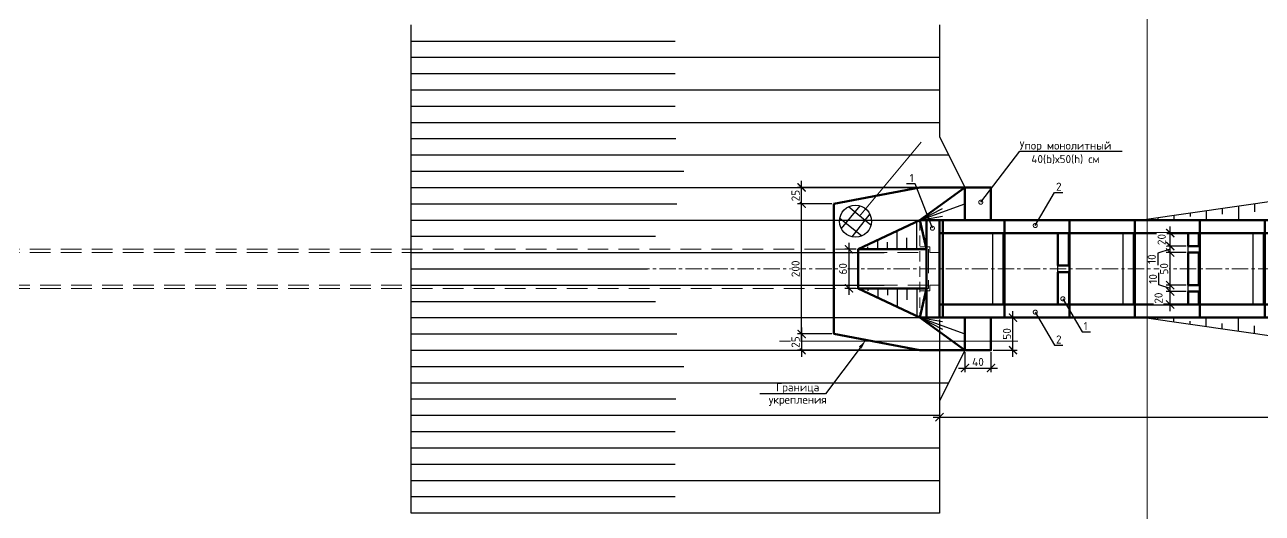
# Model space of a CAD drawing. Header units: millimetres. Extents: x -3202496 to 4385296, y -544754 to -321270.
# Drawn here: x 521429 to 540448, y -415428 to -407922 of the extents above; entities that cross this region are included whole.
import ezdxf
from ezdxf import colors
from ezdxf.entities.mleader import LeaderData, LeaderLine
from ezdxf.math import Vec2, Vec3

# ---------------------------------------------------------------- set-up
doc = ezdxf.new("R2010")
doc.units = ezdxf.units.MM
doc.header["$PDSIZE"] = 1
doc.linetypes.add('CENTER', pattern=[16, 10, -2, 2, -2])
doc.linetypes.add('HIDDEN', pattern=[9.525, 6.35, -3.175])
doc.layers.get('0').update_dxf_attribs({"lineweight": 0})
doc.layers.get('Defpoints').update_dxf_attribs({"color": 3})
for name, color, linetype, lineweight in [('ГП_искусств сооруж-я_второстепенные', 7, 'Continuous', 25), ('ГП_искусств сооруж-я_выноски', 7, 'Continuous', 15), ('ГП_искусств сооруж-я_невидимые', 7, 'HIDDEN', 18), ('ГП_искусств сооруж-я_оси', 7, 'CENTER', 13), ('ГП_искусств сооруж-я_основная конструкция', 7, 'Continuous', 50), ('ГП_искусств сооруж-я_размеры', 7, 'Continuous', 15)]:
    doc.layers.add(name, color=color, linetype=linetype, lineweight=lineweight)
doc.layers.add('ГП_искусств сооруж-я_Откос', color=7, linetype='Continuous')
doc.layers.add('помощь', color=1, linetype='Continuous', lineweight=0, plot=False)
doc.styles.add('ISOCPEUR', font='isocpeur.ttf')
doc.dimstyles.new('SPDS-ISOCUP', dxfattribs={"dimscale": 10, "dimtxt": 2.5, "dimasz": 2.5, "dimexe": 1.25, "dimexo": 0.625, "dimtad": 1, "dimdec": 0, "dimrnd": 0.001, "dimtxsty": 'ISOCPEUR', "dimblk": 'ARCHTICK', "dimcen": 2.5, "dimdle": 2, "dimadec": 0, "dimazin": 2, "dimtfac": 0.75, "dimtdec": 0, "dimtmove": 1, "dimatfit": 3, "dimfxl": 1, "dimtolj": 1, "dimarcsym": 1})

# ---------------------------------------------------------------- blocks, each defined once
blk = doc.blocks.new('111')
at = {"layer": 'ГП_искусств сооруж-я_второстепенные', "ltscale": 50}
for points in [[(820, -550), (820, 550)], [(980, -550), (980, 550)], [(990, -550), (990, 550)], [(1820, -550), (1820, 550)], [(1980, 350), (1980, 550)], [(1990, 350), (1990, 550)], [(2000, -550), (2000, 550)], [(1980, -250), (1980, 250)], [(1990, -250), (1990, 250)], [(1980, -550), (1980, -350)], [(1990, -550), (1990, -350)]]:
    blk.add_lwpolyline(points, dxfattribs=at)
at = {"layer": 'ГП_искусств сооруж-я_основная конструкция', "ltscale": 10}
for points in [[(0, 750), (0, 550), (2000, 550), (2000, 750)], [(1820, 350), (2000, 350), (2000, 550), (1820, 550)], [(1820, -350), (2000, -350), (2000, -550), (1820, -550)], [(0, -750), (0, -550), (2000, -550), (2000, -750)]]:
    blk.add_lwpolyline(points, close=True, dxfattribs=at)
for points in [[(0, -750), (0, 750)], [(1000, 750), (1000, 550)], [(819, 550), (1000, 550), (1000, -550), (819, -550)], [(1000, -750), (1000, -550)]]:
    blk.add_lwpolyline(points, dxfattribs=at)
at = {"layer": 'ГП_искусств сооруж-я_основная конструкция', "ltscale": 50}
blk.add_lwpolyline([(2000, -250), (1820, -250), (1820, 250), (2000, 250)], close=True, dxfattribs=at)
blk = doc.blocks.new('222')
at = {"layer": 'ГП_искусств сооруж-я_второстепенные', "ltscale": 50}
for points in [[(820, -550), (820, 550)], [(980, -550), (980, 550)], [(990, -550), (990, 550)], [(1820, -550), (1820, 550)], [(1980, 50), (1980, 550)], [(1990, 50), (1990, 550)], [(2000, -550), (2000, 550)], [(1980, -50), (1980, -550)], [(1990, -50), (1990, -550)]]:
    blk.add_lwpolyline(points, dxfattribs=at)
at = {"layer": 'ГП_искусств сооруж-я_основная конструкция', "ltscale": 10}
for points in [[(0, 750), (0, 550), (2000, 550), (2000, 750)], [(0, -750), (0, -550), (2000, -550), (2000, -750)]]:
    blk.add_lwpolyline(points, close=True, dxfattribs=at)
for points in [[(0, -750), (0, 750)], [(1000, 750), (1000, 550)], [(819, 550), (1000, 550), (1000, -550), (819, -550)], [(1000, -750), (1000, -550)]]:
    blk.add_lwpolyline(points, dxfattribs=at)
at = {"layer": 'ГП_искусств сооруж-я_основная конструкция', "ltscale": 50}
for points in [[(2000, 50), (1820, 50), (1820, 550), (2000, 550)], [(2000, -50), (1820, -50), (1820, -550), (2000, -550)]]:
    blk.add_lwpolyline(points, close=True, dxfattribs=at)
blk = doc.blocks.new('_DotSmall')
at = {"color": 0, "linetype": 'ByBlock', "lineweight": 80, "const_width": 0.5}
blk.add_lwpolyline([(-0.0625, 0, 1), (0.0625, 0, 1)], format="xyb", close=True, dxfattribs=at)
blk = doc.blocks.new('_ArchTick')
at = {"color": 0, "linetype": 'ByBlock', "lineweight": 30, "const_width": 0.15}
blk.add_lwpolyline([(-0.5, -0.5), (0.5, 0.5)], dxfattribs=at)
blk = doc.blocks.new('*D89')
at = {"layer": 'Defpoints', "color": 0, "ltscale": 10, "transparency": 16777216}
for p in [(535488, -412422), (547488, -412422), (547488, -413953)]:
    blk.add_point(p, dxfattribs=at)
at = {"layer": 'ГП_искусств сооруж-я_размеры', "color": 0, "lineweight": -2, "ltscale": 10, "transparency": 16777216}
for p, q in [((535488, -412453), (535488, -414016)), ((547488, -412453), (547488, -414016)), ((535388, -413953), (547588, -413953))]:
    blk.add_line(p, q, dxfattribs=at)
at = {"layer": 'ГП_искусств сооруж-я_размеры', "color": 0, "lineweight": -2, "ltscale": 10, "transparency": 16777216, "xscale": 125, "yscale": 125, "zscale": 125, "rotation": 180}
blk.add_blockref('_ArchTick', (535488, -413953), dxfattribs=at)
at = {"layer": 'ГП_искусств сооруж-я_размеры', "color": 0, "lineweight": -2, "ltscale": 10, "transparency": 16777216, "xscale": 125, "yscale": 125, "zscale": 125}
blk.add_blockref('_ArchTick', (547488, -413953), dxfattribs=at)
at = {"layer": 'ГП_искусств сооруж-я_размеры', "color": 0, "ltscale": 10, "transparency": 16777216, "insert": (541488, -413859), "char_height": 125, "attachment_point": 5, "style": 'ISOCPEUR', "bg_fill": 3, "box_fill_scale": 1.1, "bg_fill_color": 9, "bg_fill_true_color": 13158600, "bg_fill_transparency": 0}
blk.add_mtext('\\A1;12х100=1200', dxfattribs=at)
blk = doc.blocks.new('*D92')
at = {"layer": 'Defpoints', "color": 0, "ltscale": 10, "transparency": 16777216}
for p in [(533369, -410672), (533863, -410672), (533863, -412672)]:
    blk.add_point(p, dxfattribs=at)
at = {"layer": 'ГП_искусств сооруж-я_размеры', "color": 0, "lineweight": -2, "ltscale": 10, "transparency": 16777216}
for p, q in [((533369, -412772), (533369, -410572)), ((533832, -410672), (533306, -410672)), ((533832, -412672), (533306, -412672))]:
    blk.add_line(p, q, dxfattribs=at)
at = {"layer": 'ГП_искусств сооруж-я_размеры', "color": 0, "lineweight": -2, "ltscale": 10, "transparency": 16777216, "xscale": 125, "yscale": 125, "zscale": 125}
for p, rotation in [((533369, -410672), 90), ((533369, -412672), 270)]:
    blk.add_blockref('_ArchTick', p, dxfattribs=dict(at, rotation=rotation))
at = {"layer": 'ГП_искусств сооруж-я_размеры', "color": 0, "ltscale": 10, "transparency": 16777216, "insert": (533275, -411672), "char_height": 125, "attachment_point": 5, "rotation": 90, "style": 'ISOCPEUR', "bg_fill": 3, "box_fill_scale": 1.1, "bg_fill_color": 9, "bg_fill_true_color": 13158600, "bg_fill_transparency": 0}
blk.add_mtext('\\A1;200', dxfattribs=at)
blk = doc.blocks.new('*D98')
at = {"layer": 'Defpoints', "color": 0, "ltscale": 10, "transparency": 16777216}
for p in [(539033, -412022), (539308, -412022), (539308, -412222)]:
    blk.add_point(p, dxfattribs=at)
at = {"layer": 'ГП_искусств сооруж-я_размеры', "color": 0, "lineweight": -2, "ltscale": 10, "transparency": 16777216}
for p, q in [((539033, -412322), (539033, -411922)), ((539277, -412022), (538971, -412022)), ((539277, -412222), (538971, -412222))]:
    blk.add_line(p, q, dxfattribs=at)
at = {"layer": 'ГП_искусств сооруж-я_размеры', "color": 0, "ltscale": 10, "transparency": 16777216, "insert": (538854, -412122), "char_height": 125, "attachment_point": 5, "rotation": 90, "style": 'ISOCPEUR', "bg_fill": 3, "box_fill_scale": 1.1, "bg_fill_color": 9, "bg_fill_true_color": 13158600, "bg_fill_transparency": 0}
blk.add_mtext('\\A1;20', dxfattribs=at)
at = {"layer": 'ГП_искусств сооруж-я_размеры', "color": 0, "lineweight": -2, "ltscale": 10, "transparency": 16777216, "xscale": 125, "yscale": 125, "zscale": 125}
for p, rotation in [((539033, -412022), 90), ((539033, -412222), 270)]:
    blk.add_blockref('_ArchTick', p, dxfattribs=dict(at, rotation=rotation))
blk = doc.blocks.new('*D99')
at = {"layer": 'Defpoints', "color": 0, "ltscale": 10, "transparency": 16777216}
for p in [(539033, -411922), (539308, -411922), (539308, -412022)]:
    blk.add_point(p, dxfattribs=at)
at = {"layer": 'ГП_искусств сооруж-я_размеры', "color": 0, "lineweight": -2, "ltscale": 10, "transparency": 16777216}
for p, q in [((538861, -411920), (538861, -411733)), ((539033, -411972), (538861, -411920)), ((539277, -411922), (538971, -411922)), ((539033, -412122), (539033, -411822)), ((539277, -412022), (538971, -412022))]:
    blk.add_line(p, q, dxfattribs=at)
at = {"layer": 'ГП_искусств сооруж-я_размеры', "color": 0, "lineweight": -2, "ltscale": 10, "transparency": 16777216, "xscale": 125, "yscale": 125, "zscale": 125}
for p, rotation in [((539033, -411922), 90), ((539033, -412022), 270)]:
    blk.add_blockref('_ArchTick', p, dxfattribs=dict(at, rotation=rotation))
at = {"layer": 'ГП_искусств сооруж-я_размеры', "color": 0, "ltscale": 10, "transparency": 16777216, "insert": (538768, -411827), "char_height": 125, "attachment_point": 5, "rotation": 90, "style": 'ISOCPEUR', "bg_fill": 3, "box_fill_scale": 1.1, "bg_fill_color": 9, "bg_fill_true_color": 13158600, "bg_fill_transparency": 0}
blk.add_mtext('\\A1;10', dxfattribs=at)
blk = doc.blocks.new('*D100')
at = {"layer": 'Defpoints', "color": 0, "ltscale": 10, "transparency": 16777216}
for p in [(539033, -411422), (539308, -411422), (539308, -411922)]:
    blk.add_point(p, dxfattribs=at)
at = {"layer": 'ГП_искусств сооруж-я_размеры', "color": 0, "lineweight": -2, "ltscale": 10, "transparency": 16777216}
for p, q in [((539033, -412022), (539033, -411322)), ((539277, -411422), (538971, -411422)), ((539277, -411922), (538971, -411922))]:
    blk.add_line(p, q, dxfattribs=at)
at = {"layer": 'ГП_искусств сооруж-я_размеры', "color": 0, "lineweight": -2, "ltscale": 10, "transparency": 16777216, "xscale": 125, "yscale": 125, "zscale": 125}
for p, rotation in [((539033, -411422), 90), ((539033, -411922), 270)]:
    blk.add_blockref('_ArchTick', p, dxfattribs=dict(at, rotation=rotation))
at = {"layer": 'ГП_искусств сооруж-я_размеры', "color": 0, "ltscale": 10, "transparency": 16777216, "insert": (538940, -411672), "char_height": 125, "attachment_point": 5, "rotation": 90, "style": 'ISOCPEUR', "bg_fill": 3, "box_fill_scale": 1.1, "bg_fill_color": 9, "bg_fill_true_color": 13158600, "bg_fill_transparency": 0}
blk.add_mtext('\\A1;50', dxfattribs=at)
blk = doc.blocks.new('*D101')
at = {"layer": 'Defpoints', "color": 0, "ltscale": 10, "transparency": 16777216}
for p in [(539033, -411322), (539308, -411322), (539308, -411422)]:
    blk.add_point(p, dxfattribs=at)
at = {"layer": 'ГП_искусств сооруж-я_размеры', "color": 0, "lineweight": -2, "ltscale": 10, "transparency": 16777216}
for p, q in [((539033, -411372), (538844, -411429)), ((539277, -411322), (538971, -411322)), ((539033, -411522), (539033, -411222)), ((538844, -411429), (538844, -411616)), ((539277, -411422), (538971, -411422))]:
    blk.add_line(p, q, dxfattribs=at)
at = {"layer": 'ГП_искусств сооруж-я_размеры', "color": 0, "lineweight": -2, "ltscale": 10, "transparency": 16777216, "xscale": 125, "yscale": 125, "zscale": 125}
for p, rotation in [((539033, -411322), 90), ((539033, -411422), 270)]:
    blk.add_blockref('_ArchTick', p, dxfattribs=dict(at, rotation=rotation))
at = {"layer": 'ГП_искусств сооруж-я_размеры', "color": 0, "ltscale": 10, "transparency": 16777216, "insert": (538750, -411523), "char_height": 125, "attachment_point": 5, "rotation": 90, "style": 'ISOCPEUR', "bg_fill": 3, "box_fill_scale": 1.1, "bg_fill_color": 9, "bg_fill_true_color": 13158600, "bg_fill_transparency": 0}
blk.add_mtext('\\A1;10', dxfattribs=at)
blk = doc.blocks.new('*D102')
at = {"layer": 'Defpoints', "color": 0, "ltscale": 10, "transparency": 16777216}
for p in [(539308, -411122), (539308, -411322)]:
    blk.add_point(p, dxfattribs=at)
at = {"layer": 'ГП_искусств сооруж-я_размеры', "color": 0, "lineweight": -2, "ltscale": 10, "transparency": 16777216}
for p, q in [((539277, -411122), (538971, -411122)), ((539033, -411422), (539033, -411022)), ((539277, -411322), (538971, -411322))]:
    blk.add_line(p, q, dxfattribs=at)
at = {"layer": 'ГП_искусств сооруж-я_размеры', "color": 0, "ltscale": 10, "transparency": 16777216, "insert": (538902, -411222), "char_height": 125, "attachment_point": 5, "rotation": 90, "style": 'ISOCPEUR', "bg_fill": 3, "box_fill_scale": 1.1, "bg_fill_color": 9, "bg_fill_true_color": 13158600, "bg_fill_transparency": 0}
blk.add_mtext('\\A1;20', dxfattribs=at)
at = {"layer": 'Defpoints', "color": 0, "ltscale": 10, "transparency": 16777216}
blk.add_point((539033, -411122), dxfattribs=at)
at = {"layer": 'ГП_искусств сооруж-я_размеры', "color": 0, "lineweight": -2, "ltscale": 10, "transparency": 16777216, "xscale": 125, "yscale": 125, "zscale": 125}
for p, rotation in [((539033, -411122), 90), ((539033, -411322), 270)]:
    blk.add_blockref('_ArchTick', p, dxfattribs=dict(at, rotation=rotation))
blk = doc.blocks.new('*D117')
at = {"layer": 'Defpoints', "color": 0, "ltscale": 10, "transparency": 16777216}
for p in [(534097, -411372), (534238, -411372), (534238, -411972)]:
    blk.add_point(p, dxfattribs=at)
at = {"layer": 'ГП_искусств сооруж-я_размеры', "color": 0, "lineweight": -2, "ltscale": 10, "transparency": 16777216}
for p, q in [((534207, -411372), (534034, -411372)), ((534097, -412072), (534097, -411272)), ((534207, -411972), (534034, -411972))]:
    blk.add_line(p, q, dxfattribs=at)
at = {"layer": 'ГП_искусств сооруж-я_размеры', "color": 0, "lineweight": -2, "ltscale": 10, "transparency": 16777216, "xscale": 125, "yscale": 125, "zscale": 125}
for p, rotation in [((534097, -411372), 90), ((534097, -411972), 270)]:
    blk.add_blockref('_ArchTick', p, dxfattribs=dict(at, rotation=rotation))
at = {"layer": 'ГП_искусств сооруж-я_размеры', "color": 0, "ltscale": 10, "transparency": 16777216, "insert": (534003, -411672), "char_height": 125, "attachment_point": 5, "rotation": 90, "style": 'ISOCPEUR', "bg_fill": 3, "box_fill_scale": 1.1, "bg_fill_color": 9, "bg_fill_true_color": 13158600, "bg_fill_transparency": 0}
blk.add_mtext('\\A1;60', dxfattribs=at)
blk = doc.blocks.new('*U123', base_point=(538596, -410922))
at = {"layer": 'ГП_искусств сооруж-я_Откос', "color": 0, "linetype": 'ByBlock', "lineweight": -2}
for p, q in [((539586, -410780), (539586, -410922)), ((539833, -410744), (539833, -410833)), ((540081, -410709), (540081, -410922)), ((540328, -410673), (540328, -410797)), ((538596, -410922), (538596, -410922)), ((538844, -410886), (538844, -410904)), ((539091, -410851), (539091, -410922)), ((539338, -410815), (539338, -410869))]:
    blk.add_line(p, q, dxfattribs=at)
blk = doc.blocks.new('*D124')
at = {"layer": 'Defpoints', "color": 0, "ltscale": 10, "transparency": 16777216}
for p in [(535879, -412922), (536279, -412922), (536279, -413197)]:
    blk.add_point(p, dxfattribs=at)
at = {"layer": 'ГП_искусств сооруж-я_размеры', "color": 0, "lineweight": -2, "ltscale": 10, "transparency": 16777216}
for p, q in [((535879, -412953), (535879, -413259)), ((536279, -412953), (536279, -413259)), ((535779, -413197), (536379, -413197))]:
    blk.add_line(p, q, dxfattribs=at)
at = {"layer": 'ГП_искусств сооруж-я_размеры', "color": 0, "lineweight": -2, "ltscale": 10, "transparency": 16777216, "xscale": 125, "yscale": 125, "zscale": 125, "rotation": 180}
blk.add_blockref('_ArchTick', (535879, -413197), dxfattribs=at)
at = {"layer": 'ГП_искусств сооруж-я_размеры', "color": 0, "lineweight": -2, "ltscale": 10, "transparency": 16777216, "xscale": 125, "yscale": 125, "zscale": 125}
blk.add_blockref('_ArchTick', (536279, -413197), dxfattribs=at)
at = {"layer": 'ГП_искусств сооруж-я_размеры', "color": 0, "ltscale": 10, "transparency": 16777216, "insert": (536079, -413103), "char_height": 125, "attachment_point": 5, "style": 'ISOCPEUR', "bg_fill": 3, "box_fill_scale": 1.1, "bg_fill_color": 9, "bg_fill_true_color": 13158600, "bg_fill_transparency": 0}
blk.add_mtext('\\A1;40', dxfattribs=at)
blk = doc.blocks.new('*D125')
at = {"layer": 'Defpoints', "color": 0, "ltscale": 10, "transparency": 16777216}
for p in [(536279, -412422), (536617, -412422), (536279, -412922)]:
    blk.add_point(p, dxfattribs=at)
at = {"layer": 'ГП_искусств сооруж-я_размеры', "color": 0, "lineweight": -2, "ltscale": 10, "transparency": 16777216}
for p, q in [((536617, -413022), (536617, -412322)), ((536310, -412422), (536680, -412422)), ((536310, -412922), (536680, -412922))]:
    blk.add_line(p, q, dxfattribs=at)
at = {"layer": 'ГП_искусств сооруж-я_размеры', "color": 0, "lineweight": -2, "ltscale": 10, "transparency": 16777216, "xscale": 125, "yscale": 125, "zscale": 125}
for p, rotation in [((536617, -412422), 90), ((536617, -412922), 270)]:
    blk.add_blockref('_ArchTick', p, dxfattribs=dict(at, rotation=rotation))
at = {"layer": 'ГП_искусств сооруж-я_размеры', "color": 0, "ltscale": 10, "transparency": 16777216, "insert": (536524, -412672), "char_height": 125, "attachment_point": 5, "rotation": 90, "style": 'ISOCPEUR', "bg_fill": 3, "box_fill_scale": 1.1, "bg_fill_color": 9, "bg_fill_true_color": 13158600, "bg_fill_transparency": 0}
blk.add_mtext('\\A1;50', dxfattribs=at)
blk = doc.blocks.new('*U126', base_point=(527362, -415422))
at = {"layer": 'ГП_искусств сооруж-я_Откос', "color": 0, "linetype": 'ByBlock', "lineweight": -2}
for p, q in [((527362, -408172), (531425, -408172)), ((527362, -408422), (535488, -408422)), ((527362, -408672), (531425, -408672)), ((527362, -408922), (535488, -408922)), ((527362, -409172), (531425, -409172)), ((527362, -409422), (535488, -409422)), ((527362, -409672), (531433, -409672)), ((527362, -409922), (535629, -409922)), ((527362, -410172), (531558, -410172)), ((527362, -410422), (535879, -410422)), ((527362, -410672), (531448, -410672)), ((527362, -410922), (535188, -410922)), ((527362, -411172), (531122, -411172)), ((527362, -411422), (534638, -411422)), ((527362, -411672), (531000, -411672)), ((527362, -411922), (534638, -411922)), ((527362, -412172), (531122, -412172)), ((527362, -412422), (535188, -412422)), ((527362, -412672), (531448, -412672)), ((527362, -412922), (535879, -412922)), ((527362, -413172), (531558, -413172)), ((527362, -413422), (535629, -413422)), ((527362, -413672), (531433, -413672)), ((527362, -413922), (535488, -413922)), ((527362, -414172), (531425, -414172)), ((527362, -414422), (535488, -414422)), ((527362, -414672), (531425, -414672)), ((527362, -414922), (535488, -414922)), ((527362, -415172), (531425, -415172)), ((527362, -415422), (535488, -415422))]:
    blk.add_line(p, q, dxfattribs=at)
blk = doc.blocks.new('*U127', base_point=(534238, -411972))
at = {"layer": 'ГП_искусств сооруж-я_Откос', "color": 0, "linetype": 'ByBlock', "lineweight": -2}
for p, q in [((534238, -411972), (534238, -411972)), ((534388, -411972), (534388, -412008)), ((534538, -411972), (534538, -412114)), ((534688, -411972), (534688, -412079)), ((534838, -411972), (534838, -412256)), ((534988, -411972), (534988, -412150)), ((535138, -411972), (535138, -412398))]:
    blk.add_line(p, q, dxfattribs=at)
blk = doc.blocks.new('*D130')
at = {"layer": 'Defpoints', "color": 0, "ltscale": 10, "transparency": 16777216}
for p in [(533863, -412672), (535188, -412922)]:
    blk.add_point(p, dxfattribs=at)
at = {"layer": 'ГП_искусств сооруж-я_размеры', "color": 0, "lineweight": -2, "ltscale": 10, "transparency": 16777216}
for p, q in [((533832, -412672), (533306, -412672)), ((533369, -412572), (533369, -413022)), ((535157, -412922), (533306, -412922))]:
    blk.add_line(p, q, dxfattribs=at)
at = {"layer": 'ГП_искусств сооруж-я_размеры', "color": 0, "lineweight": -2, "ltscale": 10, "transparency": 16777216, "xscale": 125, "yscale": 125, "zscale": 125}
for p, rotation in [((533369, -412672), 90), ((533369, -412922), 270)]:
    blk.add_blockref('_ArchTick', p, dxfattribs=dict(at, rotation=rotation))
at = {"layer": 'ГП_искусств сооруж-я_размеры', "color": 0, "ltscale": 10, "transparency": 16777216, "insert": (533275, -412797), "char_height": 125, "attachment_point": 5, "rotation": 90, "style": 'ISOCPEUR', "bg_fill": 3, "box_fill_scale": 1.1, "bg_fill_color": 9, "bg_fill_true_color": 13158600, "bg_fill_transparency": 0}
blk.add_mtext('\\A1;25', dxfattribs=at)
at = {"layer": 'Defpoints', "color": 0, "ltscale": 10, "transparency": 16777216}
blk.add_point((533369, -412922), dxfattribs=at)
blk = doc.blocks.new('*D131')
at = {"layer": 'Defpoints', "color": 0, "ltscale": 10, "transparency": 16777216}
for p in [(535188, -410422), (533863, -410672)]:
    blk.add_point(p, dxfattribs=at)
at = {"layer": 'ГП_искусств сооруж-я_размеры', "color": 0, "lineweight": -2, "ltscale": 10, "transparency": 16777216}
for p, q in [((535157, -410422), (533306, -410422)), ((533369, -410772), (533369, -410322)), ((533832, -410672), (533306, -410672))]:
    blk.add_line(p, q, dxfattribs=at)
at = {"layer": 'ГП_искусств сооруж-я_размеры', "color": 0, "lineweight": -2, "ltscale": 10, "transparency": 16777216, "xscale": 125, "yscale": 125, "zscale": 125}
for p, rotation in [((533369, -410422), 90), ((533369, -410672), 270)]:
    blk.add_blockref('_ArchTick', p, dxfattribs=dict(at, rotation=rotation))
at = {"layer": 'ГП_искусств сооруж-я_размеры', "color": 0, "ltscale": 10, "transparency": 16777216, "insert": (533275, -410547), "char_height": 125, "attachment_point": 5, "rotation": 90, "style": 'ISOCPEUR', "bg_fill": 3, "box_fill_scale": 1.1, "bg_fill_color": 9, "bg_fill_true_color": 13158600, "bg_fill_transparency": 0}
blk.add_mtext('\\A1;25', dxfattribs=at)
at = {"layer": 'Defpoints', "color": 0, "ltscale": 10, "transparency": 16777216}
blk.add_point((533369, -410422), dxfattribs=at)

msp = doc.modelspace()

# ---------------------------------------------------------------- linework, layer by layer
at = {"layer": 'ГП_искусств сооруж-я_второстепенные', "ltscale": 10}
for points in [[(527362.3, -407921.99), (527362.3, -415421.99)], [(559831.82, -410921.99), (547887.99, -409585.99), (538596.07, -410921.99)], [(559831.82, -410921.99), (535487.99, -410921.99)], [(559831.82, -412421.99), (535487.99, -412421.99)], [(559831.82, -412421.99), (547887.99, -413757.99), (538596.07, -412421.99)]]:
    msp.add_lwpolyline(points, dxfattribs=at)
at = {"layer": 'ГП_искусств сооруж-я_второстепенные', "ltscale": 50}
for points in [[(535187.99, -410921.99), (535287.99, -411371.99)], [(535187.99, -412421.99), (534237.99, -411971.99)]]:
    msp.add_lwpolyline(points, dxfattribs=at)
at = {"layer": 'ГП_искусств сооруж-я_выноски'}
msp.add_lwpolyline([(534260.67, -410862.23), (535204.74, -409726.29)], dxfattribs=at)
at = {"layer": 'ГП_искусств сооруж-я_невидимые', "ltscale": 25}
msp.add_lwpolyline([(535487.99, -410921.99), (535187.99, -410921.99), (535187.99, -412421.99), (535487.99, -412421.99)], close=True, dxfattribs=at)
at = {"layer": 'ГП_искусств сооруж-я_невидимые', "ltscale": 50}
for points in [[(513887.93, -411371.99), (535318.17, -411371.99), (535318.17, -411971.99), (513887.93, -411971.99)], [(513887.93, -411421.99), (535318.17, -411421.99), (535318.17, -411921.99), (513887.93, -411921.99)]]:
    msp.add_lwpolyline(points, close=True, dxfattribs=at)
at = {"layer": 'ГП_искусств сооруж-я_невидимые', "ltscale": 25}
for points in [[(535187.99, -411331.99), (535337.99, -411331.99), (535337.99, -411421.99), (535537.99, -411421.99)], [(535187.99, -412011.99), (535337.99, -412011.99), (535337.99, -411921.99), (535537.99, -411921.99)]]:
    msp.add_lwpolyline(points, dxfattribs=at)
at = {"layer": 'ГП_искусств сооруж-я_оси', "ltscale": 25}
msp.add_lwpolyline([(527582.99, -411671.99), (559831.82, -411671.99)], dxfattribs=at)
at = {"layer": 'ГП_искусств сооруж-я_основная конструкция', "ltscale": 50}
for points in [[(535187.99, -410421.99), (536157.39, -410421.99)], [(535187.99, -410921.99), (535878.74, -410421.99)], [(533862.99, -412671.99), (533862.99, -410671.99)], [(535287.99, -411371.99), (535187.99, -410921.99), (534237.99, -411371.99)], [(535187.99, -410921.99), (535537.99, -410921.99), (535537.99, -412421.99), (535187.99, -412421.99)], [(535287.99, -410921.99), (535287.99, -412421.99)], [(535287.99, -411371.99), (534237.99, -411371.99)], [(534237.99, -411971.99), (534237.99, -411371.99)], [(535287.99, -411971.99), (534237.99, -411971.99)], [(535287.99, -411971.99), (535187.99, -412421.99), (534237.99, -411971.99)], [(535187.99, -412421.99), (535878.74, -412921.99)], [(533862.99, -412671.99), (535187.99, -412921.99)]]:
    msp.add_lwpolyline(points, dxfattribs=at)
for points in [[(535878.74, -410921.99), (536278.74, -410921.99), (536278.74, -410421.99), (535878.74, -410421.99)], [(535878.74, -412421.99), (536278.74, -412421.99), (536278.74, -412921.99), (535878.74, -412921.99)]]:
    msp.add_lwpolyline(points, close=True, dxfattribs=at)
at = {"layer": 'ГП_искусств сооруж-я_Откос'}
for p, q in [((534264.55, -410704.35), (533978.53, -411054.51)), ((534434.62, -411003.67), (534086.72, -410720.79)), ((534416.09, -410829.42), (534139.88, -411180.23))]:
    msp.add_line(p, q, dxfattribs=at)
at = {"layer": 'ГП_искусств сооруж-я_Откос', "ltscale": 10}
msp.add_lwpolyline([(534237.99, -411371.99), (535187.99, -410921.99), (535287.99, -411371.99)], dxfattribs=at)

# ---------------------------------------------------------------- block references
at = {"layer": 'ГП_искусств сооруж-я_основная конструкция'}
for name, p in [('222', (535487.99, -411671.99)), ('111', (537487.99, -411671.99)), ('222', (539487.99, -411671.99))]:
    msp.add_blockref(name, p, dxfattribs=at)
at = {"layer": 'ГП_искусств сооруж-я_Откос', "ltscale": 10}
msp.add_blockref('*U123', (538596.07, -410921.99), dxfattribs=at)

# ---------------------------------------------------------------- leaders
at = {"layer": 'ГП_искусств сооруж-я_выноски', "linetype": 'Continuous', "ltscale": 10}
ml = msp.add_multileader_mtext('Standard', dxfattribs=at)
ml.set_content('Упор монолитный\\P40(b)х50(h) см', color=256, style='ISOCPEUR')
ml.set_leader_properties()
ml.set_arrow_properties(name='DOTSMALL')
ml.build(insert=Vec2(0, 0))
ml.multileader.update_dxf_attribs({"text_left_attachment_type": 6, "text_right_attachment_type": 6, "dogleg_length": 0.659, "arrow_head_size": 125, "scale": 50})
ctx = ml.context
ctx.base_point, ctx.scale, ctx.char_height, ctx.arrow_head_size, ctx.landing_gap_size, ctx.plane_origin = Vec3(536754.78, -409865.13), 50, 125, 125, 0, Vec3(529120.71, -412031.87)
ctx.left_attachment, ctx.right_attachment, ctx.text_align_type = 6, 6, 1
notes = []
notes.append((ctx, [(0, (1, 1, 0), (536721.84, -409865.13), (1, 0), 32.95, [(1, [(536121.39, -410649.1)], 0, [])])]))
ctx.mtext.insert, ctx.mtext.width, ctx.mtext.alignment, ctx.mtext.flow_direction = Vec3(537423.53, -409715.13), 1402.0585, 2, 5
ml = msp.add_multileader_mtext('Standard', dxfattribs=at)
ml.set_content('1', color=256, style='ISOCPEUR')
ml.set_leader_properties()
ml.set_arrow_properties(name='DOTSMALL')
ml.build(insert=Vec2(0, 0))
ml.multileader.update_dxf_attribs({"text_left_attachment_type": 6, "text_right_attachment_type": 6, "dogleg_length": 0.659, "arrow_head_size": 125, "scale": 50})
ctx = ml.context
ctx.base_point, ctx.scale, ctx.char_height, ctx.arrow_head_size, ctx.landing_gap_size, ctx.plane_origin = Vec3(535040.95, -410364.86), 50, 125, 125, 0, Vec3(528378.06, -412431.9)
ctx.left_attachment, ctx.right_attachment, ctx.text_align_type = 6, 6, 1
notes.append((ctx, [(1, (1, 1, 0), (535111.4, -410364.86), (-1, 0), 32.95, [(1, [(535378.74, -411049.13)], 0, [])])]))
ctx.mtext.insert, ctx.mtext.alignment, ctx.mtext.flow_direction = Vec3(535059.7, -410214.86), 2, 5
ml = msp.add_multileader_mtext('Standard', dxfattribs=at)
ml.set_content('2', color=256, style='ISOCPEUR')
ml.set_leader_properties()
ml.set_arrow_properties(name='DOTSMALL')
ml.build(insert=Vec2(0, 0))
ml.multileader.update_dxf_attribs({"text_left_attachment_type": 6, "text_right_attachment_type": 6, "dogleg_length": 0.659, "arrow_head_size": 125, "scale": 50})
ctx = ml.context
ctx.base_point, ctx.scale, ctx.char_height, ctx.arrow_head_size, ctx.landing_gap_size, ctx.plane_origin = Vec3(537289.83, -410498.27), 50, 125, 125, 0, Vec3(529959.11, -412389.1)
ctx.left_attachment, ctx.right_attachment, ctx.text_align_type = 6, 6, 1
notes.append((ctx, [(0, (1, 1, 0), (537256.88, -410498.27), (1, 0), 32.95, [(1, [(536959.78, -411006.33)], 0, [])])]))
ctx.mtext.insert, ctx.mtext.alignment, ctx.mtext.flow_direction = Vec3(537321.08, -410348.27), 2, 5
ml = msp.add_multileader_mtext('Standard', dxfattribs=at)
ml.set_content('1', color=256, style='ISOCPEUR')
ml.set_leader_properties()
ml.set_arrow_properties(name='DOTSMALL')
ml.build(insert=Vec2(0, 0))
ml.multileader.update_dxf_attribs({"text_left_attachment_type": 6, "text_right_attachment_type": 6, "dogleg_length": 0.659, "arrow_head_size": 125, "scale": 50})
ctx = ml.context
ctx.base_point, ctx.scale, ctx.char_height, ctx.arrow_head_size, ctx.landing_gap_size, ctx.plane_origin = Vec3(537713.8, -412639.83), 50, 125, 125, 0, Vec3(530383.08, -410749.01)
ctx.left_attachment, ctx.right_attachment, ctx.text_align_type = 6, 6, 1
notes.append((ctx, [(0, (1, 1, 0), (537680.85, -412639.83), (1, 0), 32.95, [(1, [(537383.75, -412131.78)], 0, [])])]))
ctx.mtext.insert, ctx.mtext.alignment, ctx.mtext.flow_direction = Vec3(537732.55, -412489.83), 2, 5
ml = msp.add_multileader_mtext('Standard', dxfattribs=at)
ml.set_content('2', color=256, style='ISOCPEUR')
ml.set_leader_properties()
ml.set_arrow_properties(name='DOTSMALL')
ml.build(insert=Vec2(0, 0))
ml.multileader.update_dxf_attribs({"text_left_attachment_type": 6, "text_right_attachment_type": 6, "dogleg_length": 0.659, "arrow_head_size": 125, "scale": 50})
ctx = ml.context
ctx.base_point, ctx.scale, ctx.char_height, ctx.arrow_head_size, ctx.landing_gap_size, ctx.plane_origin = Vec3(537289.83, -412845.7), 50, 125, 125, 0, Vec3(529959.11, -410954.88)
ctx.left_attachment, ctx.right_attachment, ctx.text_align_type = 6, 6, 1
notes.append((ctx, [(0, (1, 1, 0), (537256.88, -412845.7), (1, 0), 32.95, [(1, [(536959.78, -412337.65)], 0, [])])]))
ctx.mtext.insert, ctx.mtext.alignment, ctx.mtext.flow_direction = Vec3(537321.08, -412695.7), 2, 5
ml = msp.add_multileader_mtext('Standard', dxfattribs=at)
ml.set_content('Граница \\Pукрепления', color=256, style='ISOCPEUR')
ml.set_leader_properties()
ml.build(insert=Vec2(0, 0))
ml.multileader.update_dxf_attribs({"text_left_attachment_type": 6, "text_right_attachment_type": 6, "dogleg_length": 0, "arrow_head_size": 150, "scale": 50})
ctx = ml.context
ctx.base_point, ctx.scale, ctx.char_height, ctx.arrow_head_size, ctx.landing_gap_size, ctx.plane_origin = Vec3(532883.61, -413591.81), 50, 125, 150, 0, Vec3(539446.27, -411656.65)
ctx.left_attachment, ctx.right_attachment, ctx.text_align_type = 6, 6, 1
notes.append((ctx, [(1, (1, 1, 0), (533733.61, -413591.81), (-1, 0), 0, [(0, [(534357.23, -412765.24)], 0, [])])]))
ctx.mtext.insert, ctx.mtext.alignment, ctx.mtext.line_spacing_factor, ctx.mtext.flow_direction = Vec3(533308.61, -413429.31), 2, 0.908571, 5
for ctx, leaders in notes:
    for number, flags, end, landing, length, lines in leaders:
        leader = LeaderData()
        leader.index, (leader.has_last_leader_line, leader.has_dogleg_vector, leader.attachment_direction) = number, flags
        leader.last_leader_point, leader.dogleg_vector, leader.dogleg_length = Vec3(end), Vec3(landing), length
        for number, points, colour, breaks in lines:
            line = LeaderLine()
            line.index, line.vertices, line.color, line.breaks = number, Vec3.list(points), colors.encode_raw_color(colour), breaks
            leader.lines.append(line)
        ctx.leaders.append(leader)

# ---------------------------------------------------------------- next in the draw order: dimensions: what is measured, and where the dimension line sits
at = {"layer": 'ГП_искусств сооруж-я_размеры', "ltscale": 10}
dim = msp.add_linear_dim(base=(533368.63, -410671.99), p1=(533862.99, -412671.99), p2=(533862.99, -410671.99), angle=90, dimstyle='SPDS-ISOCUP', override={"dimscale": 50, "dimdec": 1, "dimlfac": 0.1, "dimtfill": 1}, dxfattribs=at)
dim.commit()
dim.dimension.update_dxf_attribs({"geometry": '*D92', "text_midpoint": (533274.88, -411671.99)})
dim = msp.add_linear_dim(base=(539033.34, -412021.99), p1=(539307.99, -412221.99), p2=(539307.99, -412021.99), angle=90, dimstyle='SPDS-ISOCUP', override={"dimscale": 50, "dimdec": 1, "dimlfac": 0.1, "dimtfill": 1}, dxfattribs=at)
dim.commit()
dim.dimension.update_dxf_attribs({"geometry": '*D98', "text_midpoint": (538947.4, -412121.99), "dimtype": 160})
dim = msp.add_linear_dim(base=(547487.99, -413953.07), p1=(535487.99, -412421.99), p2=(547487.99, -412421.99), text='12х100=<>', dimstyle='SPDS-ISOCUP', override={"dimscale": 50, "dimdec": 1, "dimlfac": 0.1, "dimtfill": 1}, dxfattribs=at)
dim.commit()
dim.dimension.update_dxf_attribs({"geometry": '*D89', "text_midpoint": (541487.99, -413859.32)})

# ---------------------------------------------------------------- next in the draw order: linework, layer by layer
at = {"layer": 'ГП_искусств сооруж-я_второстепенные', "ltscale": 10}
msp.add_lwpolyline([(535487.99, -407921.99), (535487.99, -409640.48), (535878.74, -410421.99), (535187.99, -410921.99), (534237.99, -411371.99), (534237.99, -411971.99), (535187.99, -412421.99), (535533.36, -412671.99), (535878.74, -412921.99), (535487.99, -413703.5), (535487.99, -415427.58)], dxfattribs=at)
at = {"layer": 'ГП_искусств сооруж-я_второстепенные'}
msp.add_circle((534196.74, -410940.85), 246.03, dxfattribs=at)
at = {"layer": 'ГП_искусств сооруж-я_основная конструкция', "ltscale": 50}
for points in [[(533862.99, -410671.99), (535187.99, -410421.99)], [(535187.99, -412921.99), (536157.39, -412921.99)]]:
    msp.add_lwpolyline(points, dxfattribs=at)
at = {"layer": 'ГП_искусств сооруж-я_Откос'}
msp.add_line((533954.89, -410895.71), (534293.94, -411166.87), dxfattribs=at)

# ---------------------------------------------------------------- next in the draw order: block references
at = {"layer": 'ГП_искусств сооруж-я_Откос', "ltscale": 10, "xscale": -1, "rotation": 180}
msp.add_blockref('*U123', (538596.07, -412421.99), dxfattribs=at)

# ---------------------------------------------------------------- next in the draw order: dimensions: what is measured, and where the dimension line sits
at = {"layer": 'ГП_искусств сооруж-я_размеры', "ltscale": 10}
dim = msp.add_linear_dim(base=(539033.34, -411921.99), p1=(539307.99, -412021.99), p2=(539307.99, -411921.99), angle=90, dimstyle='SPDS-ISOCUP', override={"dimscale": 50, "dimdec": 1, "dimlfac": 0.1, "dimtfill": 1}, dxfattribs=at)
dim.commit()
dim.dimension.update_dxf_attribs({"geometry": '*D99', "text_midpoint": (538767.72, -411889.17)})

# ---------------------------------------------------------------- next in the draw order: dimensions: what is measured, and where the dimension line sits
for base, p1, p2, picture, middle in [((534096.52, -411371.99), (534237.99, -411971.99), (534237.99, -411371.99), '*D117', (534002.77, -411671.99)), ((539033.34, -411421.99), (539307.99, -411921.99), (539307.99, -411421.99), '*D100', (538939.59, -411671.99))]:
    dim = msp.add_linear_dim(base=base, p1=p1, p2=p2, angle=90, dimstyle='SPDS-ISOCUP', override={"dimscale": 50, "dimdec": 1, "dimlfac": 0.1, "dimtfill": 1}, dxfattribs=at)
    dim.commit()
    dim.dimension.update_dxf_attribs({"geometry": picture, "text_midpoint": middle})
dim = msp.add_linear_dim(base=(536278.74, -413196.6), p1=(535878.74, -412921.99), p2=(536278.74, -412921.99), dimstyle='SPDS-ISOCUP', override={"dimscale": 50, "dimdec": 1, "dimlfac": 0.1, "dimtfill": 1}, dxfattribs=at)
dim.commit()
dim.dimension.update_dxf_attribs({"geometry": '*D124', "text_midpoint": (536078.74, -413102.85)})

# ---------------------------------------------------------------- next in the draw order: block references
at = {"layer": 'ГП_искусств сооруж-я_Откос', "ltscale": 10}
for name, p in [('*U126', (527362.3, -415421.99)), ('*U127', (534237.99, -411971.99))]:
    msp.add_blockref(name, p, dxfattribs=at)
at = {"layer": 'ГП_искусств сооруж-я_Откос', "ltscale": 10, "xscale": -1, "rotation": 180}
msp.add_blockref('*U127', (534237.99, -411371.99), dxfattribs=at)

# ---------------------------------------------------------------- next in the draw order: dimensions: what is measured, and where the dimension line sits
at = {"layer": 'ГП_искусств сооруж-я_размеры', "ltscale": 10}
dim = msp.add_linear_dim(base=(539033.34, -411321.99), p1=(539307.99, -411421.99), p2=(539307.99, -411321.99), angle=90, dimstyle='SPDS-ISOCUP', override={"dimscale": 50, "dimdec": 1, "dimlfac": 0.1, "dimtfill": 1}, dxfattribs=at)
dim.commit()
dim.dimension.update_dxf_attribs({"geometry": '*D101', "text_midpoint": (538843.89, -411460.02), "dimtype": 160})
dim = msp.add_linear_dim(base=(536617.33, -412421.99), p1=(536278.74, -412921.99), p2=(536278.74, -412421.99), angle=90, dimstyle='SPDS-ISOCUP', override={"dimscale": 50, "dimdec": 1, "dimlfac": 0.1, "dimtfill": 1}, dxfattribs=at)
dim.commit()
dim.dimension.update_dxf_attribs({"geometry": '*D125', "text_midpoint": (536523.58, -412671.99)})

# ---------------------------------------------------------------- next in the draw order: linework, layer by layer
at = {"layer": 'ГП_искусств сооруж-я_выноски'}
msp.add_lwpolyline([(536689.98, -412786.06), (533031.09, -412786.06)], dxfattribs=at)
at = {"layer": 'помощь', "ltscale": 10}
msp.add_xline((538676.92, -440831.53), (0, 1), dxfattribs=at)

# ---------------------------------------------------------------- next in the draw order: dimensions: what is measured, and where the dimension line sits
at = {"layer": 'ГП_искусств сооруж-я_размеры', "ltscale": 10}
dim = msp.add_linear_dim(base=(533368.63, -410421.99), p1=(533862.99, -410671.99), p2=(535187.99, -410421.99), angle=90, dimstyle='SPDS-ISOCUP', override={"dimscale": 50, "dimdec": 1, "dimlfac": 0.1, "dimtfill": 1}, dxfattribs=at)
dim.commit()
dim.dimension.update_dxf_attribs({"geometry": '*D131', "text_midpoint": (533274.88, -410546.99)})
dim = msp.add_linear_dim(base=(539033.34, -411121.99), p1=(539307.99, -411321.99), p2=(539307.99, -411121.99), angle=90, dimstyle='SPDS-ISOCUP', override={"dimscale": 50, "dimdec": 1, "dimlfac": 0.1, "dimtfill": 1}, dxfattribs=at)
dim.commit()
dim.dimension.update_dxf_attribs({"geometry": '*D102', "text_midpoint": (538995.84, -411221.99), "dimtype": 160})

# ---------------------------------------------------------------- next in the draw order: linework, layer by layer
at = {"layer": 'ГП_искусств сооруж-я_Откос', "ltscale": 10}
for points in [[(535187.99, -410921.99), (535878.74, -410671.99)], [(535187.99, -410921.99), (535535.54, -410743.71)], [(535187.99, -410921.99), (535535.54, -410863.3)]]:
    msp.add_lwpolyline(points, dxfattribs=at)

# ---------------------------------------------------------------- next in the draw order: dimensions: what is measured, and where the dimension line sits
at = {"layer": 'ГП_искусств сооруж-я_размеры', "ltscale": 10}
dim = msp.add_linear_dim(base=(533368.63, -412921.99), p1=(533862.99, -412671.99), p2=(535187.99, -412921.99), angle=90, dimstyle='SPDS-ISOCUP', override={"dimscale": 50, "dimdec": 1, "dimlfac": 0.1, "dimtfill": 1}, dxfattribs=at)
dim.commit()
dim.dimension.update_dxf_attribs({"geometry": '*D130', "text_midpoint": (533274.88, -412796.99)})

# ---------------------------------------------------------------- next in the draw order: linework, layer by layer
at = {"layer": 'ГП_искусств сооруж-я_Откос', "ltscale": 10}
for points in [[(535187.99, -412421.99), (535878.74, -412671.99)], [(535187.99, -412421.99), (535535.54, -412600.26)], [(535187.99, -412421.99), (535535.54, -412480.67)]]:
    msp.add_lwpolyline(points, dxfattribs=at)

doc.saveas('drawing.dxf')
